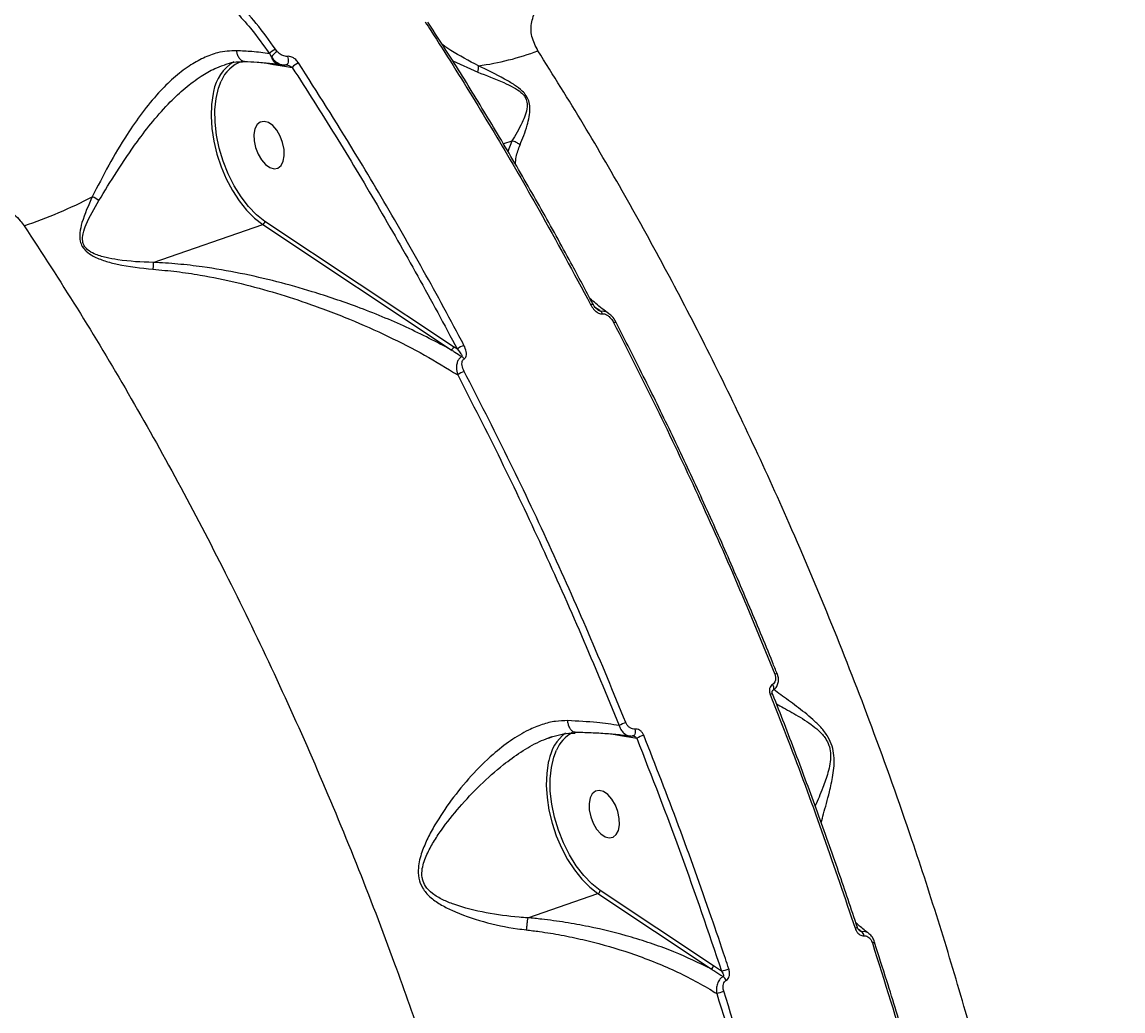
# Model space of a CAD drawing. Header units: millimetres. Extents: x -6328 to 5334, y -5037 to 4112.
# Drawn here: x -2201.2 to -2000.7, y 64.5 to 244.6 of the extents above; entities that cross this region are included whole.
import ezdxf

# ---------------------------------------------------------------- set-up
doc = ezdxf.new("R2010")
doc.units = ezdxf.units.MM
for name, color, linetype in [('DIKOM_ОБЪЕКТ', 7, 'Continuous'), ('DIKOM_РАЗМЕР_ЗОНА', 7, 'Continuous'), ('DIKOM_РАЗМЕР_ОБЪЕКТА', 7, 'Continuous')]:
    doc.layers.add(name, color=color, linetype=linetype)
doc.styles.add('style1', font='arial.ttf', dxfattribs={"width": 0.8})
doc.dimstyles.new('1-50', dxfattribs={"dimtxt": 300, "dimasz": 200, "dimexe": 100, "dimexo": 0, "dimgap": 100, "dimtad": 1, "dimtxsty": 'style1', "dimcen": 200, "dimclrd": 7, "dimclre": 7, "dimclrt": 7, "dimadec": 1, "dimazin": 2, "dimtfac": 1, "dimtmove": 0, "dimatfit": 2, "dimfxl": 0, "dimlwd": 25, "dimlwe": 18, "dimarcsym": 0})

# ---------------------------------------------------------------- blocks, each defined once
blk = doc.blocks.new('*D0')
at = {"layer": 'Defpoints', "color": 0, "transparency": 16777216}
for p in [(-3539.45, 760.32), (3333.52, 448.13), (3333.52, -4437.11)]:
    blk.add_point(p, dxfattribs=at)
at = {"layer": 'DIKOM_РАЗМЕР_ОБЪЕКТА', "color": 7, "lineweight": 18, "transparency": 16777216}
for p, q in [((-3539.45, 760.32), (-3539.45, -4537.11)), ((3333.52, 448.13), (3333.52, -4537.11))]:
    blk.add_line(p, q, dxfattribs=at)
at = {"layer": 'DIKOM_РАЗМЕР_ОБЪЕКТА', "color": 7, "lineweight": 25, "transparency": 16777216}
blk.add_line((-3339.45, -4437.11), (3133.52, -4437.11), dxfattribs=at)
at = {"layer": 'DIKOM_РАЗМЕР_ОБЪЕКТА', "color": 7, "transparency": 16777216}
for points in [[(-3339.45, -4403.77), (-3339.45, -4470.44), (-3539.45, -4437.11)], [(3133.52, -4403.77), (3133.52, -4470.44), (3333.52, -4437.11)]]:
    blk.add_solid(points, dxfattribs=at)
at = {"layer": 'DIKOM_РАЗМЕР_ОБЪЕКТА', "color": 7, "transparency": 16777216, "insert": (-102.96, -4183.94), "char_height": 300, "attachment_point": 5, "style": 'style1'}
blk.add_mtext('6900', dxfattribs=at)
blk = doc.blocks.new('*D1')
at = {"layer": 'Defpoints', "color": 0, "transparency": 16777216}
for p in [(-5040.91, 625.75), (5333.52, 448.13), (5333.52, -4936.78)]:
    blk.add_point(p, dxfattribs=at)
at = {"layer": 'DIKOM_РАЗМЕР_ЗОНА', "color": 7, "lineweight": 18, "transparency": 16777216}
for p, q in [((-5040.91, 625.75), (-5040.91, -5036.78)), ((5333.52, 448.13), (5333.52, -5036.78))]:
    blk.add_line(p, q, dxfattribs=at)
at = {"layer": 'DIKOM_РАЗМЕР_ЗОНА', "color": 7, "lineweight": 25, "transparency": 16777216}
blk.add_line((-4840.91, -4936.78), (5133.52, -4936.78), dxfattribs=at)
at = {"layer": 'DIKOM_РАЗМЕР_ЗОНА', "color": 7, "transparency": 16777216}
for points in [[(-4840.91, -4903.45), (-4840.91, -4970.11), (-5040.91, -4936.78)], [(5133.52, -4903.45), (5133.52, -4970.11), (5333.52, -4936.78)]]:
    blk.add_solid(points, dxfattribs=at)
at = {"layer": 'DIKOM_РАЗМЕР_ЗОНА', "color": 7, "transparency": 16777216, "insert": (-104.69, -4683.61), "char_height": 300, "attachment_point": 5, "style": 'style1'}
blk.add_mtext('10400', dxfattribs=at)
blk = doc.blocks.new('*D2')
at = {"layer": 'Defpoints', "color": 0, "transparency": 16777216}
for p in [(-5303.77, 2121.42), (-1621.11, 2121.42), (560.33, -2395.62)]:
    blk.add_point(p, dxfattribs=at)
at = {"layer": 'DIKOM_РАЗМЕР_ОБЪЕКТА', "color": 7, "lineweight": 18, "transparency": 16777216}
for p, q in [((-1621.11, 2121.42), (-5403.77, 2121.42)), ((560.33, -2395.62), (-5403.77, -2395.62))]:
    blk.add_line(p, q, dxfattribs=at)
at = {"layer": 'DIKOM_РАЗМЕР_ОБЪЕКТА', "color": 7, "lineweight": 25, "transparency": 16777216}
blk.add_line((-5303.77, -2195.62), (-5303.77, 1921.42), dxfattribs=at)
at = {"layer": 'DIKOM_РАЗМЕР_ОБЪЕКТА', "color": 7, "transparency": 16777216}
for points in [[(-5337.11, 1921.42), (-5270.44, 1921.42), (-5303.77, 2121.42)], [(-5337.11, -2195.62), (-5270.44, -2195.62), (-5303.77, -2395.62)]]:
    blk.add_solid(points, dxfattribs=at)
at = {"layer": 'DIKOM_РАЗМЕР_ОБЪЕКТА', "color": 7, "transparency": 16777216, "insert": (-5556.94, -137.1), "char_height": 300, "attachment_point": 5, "rotation": 90, "style": 'style1'}
blk.add_mtext('4500', dxfattribs=at)
blk = doc.blocks.new('*D3')
at = {"layer": 'Defpoints', "color": 0, "transparency": 16777216}
for p in [(-1814.92, 4111.71), (-5877.98, -3895.62), (33.33, -3895.62)]:
    blk.add_point(p, dxfattribs=at)
at = {"layer": 'DIKOM_РАЗМЕР_ЗОНА', "color": 7, "lineweight": 18, "transparency": 16777216}
for p, q in [((-1814.92, 4111.71), (-5977.98, 4111.71)), ((33.33, -3895.62), (-5977.98, -3895.62))]:
    blk.add_line(p, q, dxfattribs=at)
at = {"layer": 'DIKOM_РАЗМЕР_ЗОНА', "color": 7, "lineweight": 25, "transparency": 16777216}
blk.add_line((-5877.98, 3911.71), (-5877.98, -3695.62), dxfattribs=at)
at = {"layer": 'DIKOM_РАЗМЕР_ЗОНА', "color": 7, "transparency": 16777216}
for points in [[(-5911.31, 3911.71), (-5844.65, 3911.71), (-5877.98, 4111.71)], [(-5911.31, -3695.62), (-5844.65, -3695.62), (-5877.98, -3895.62)]]:
    blk.add_solid(points, dxfattribs=at)
at = {"layer": 'DIKOM_РАЗМЕР_ЗОНА', "color": 7, "transparency": 16777216, "insert": (-6131.15, 108.05), "char_height": 300, "attachment_point": 5, "rotation": 90, "style": 'style1'}
blk.add_mtext('8000', dxfattribs=at)

msp = doc.modelspace()

# ---------------------------------------------------------------- linework, layer by layer
at = {"layer": 'DIKOM_ОБЪЕКТ', "color": 7, "linetype": 'Continuous', "lineweight": 15}
for p, q in [((-2156.153, 238.841), (-2155.802, 238.216)), ((-2154.754, 239.235), (-2155.056, 239.624)), ((-2156.932, 237.159), (-2155.405, 236.888)), ((-2155.405, 236.888), (-2153.437, 236.557)), ((-2154.355, 236.884), (-2154.418, 236.893)), ((-2153.09, 236.799), (-2153.187, 236.802)), ((-2122.788, 237.526), (-2118.229, 235.466)), ((-2153.437, 236.557), (-2152.006, 236.318)), ((-2112.044, 222.922), (-2113.564, 222.397)), ((-2112.044, 222.922), (-2112.754, 221.041)), ((-2156.982, 208.282), (-2157.301, 208.504)), ((-2177.332, 200.82), (-2157.397, 207.711)), ((-2157.397, 207.711), (-2123.046, 184.887)), ((-2122.631, 185.459), (-2156.982, 208.282)), ((-2093.027, 189.882), (-2093.023, 189.871)), ((-2121.946, 185.002), (-2122.631, 185.459)), ((-2063.702, 125.926), (-2063.701, 125.92)), ((-2105.364, 114.208), (-2104.738, 114.465)), ((-2093.891, 114.938), (-2092.214, 114.641)), ((-2092.214, 114.641), (-2089.282, 114.153)), ((-2089.946, 114.566), (-2090.05, 114.569)), ((-2095.945, 86.417), (-2096.263, 86.639)), ((-2075.303, 72.702), (-2095.945, 86.417)), ((-2109.117, 81.436), (-2096.36, 85.846)), ((-2096.36, 85.846), (-2075.718, 72.13)), ((-2045.962, 77.024), (-2045.966, 77.026)), ((-2073.827, 71.711), (-2075.303, 72.702))]:
    msp.add_line(p, q, dxfattribs=at)
at = {"layer": 'DIKOM_ОБЪЕКТ', "color": 7, "linetype": 'Continuous', "lineweight": 15, "flags": 128}
for points in [[(-2152.893, 238.343), (-2152.802, 238.09), (-2152.747, 237.812), (-2152.731, 237.532), (-2152.757, 237.273), (-2152.822, 237.055), (-2152.921, 236.897), (-2153.046, 236.81), (-2153.09, 236.799)], [(-2157.301, 208.504), (-2158.499, 209.478), (-2159.96, 210.979), (-2161.332, 212.752), (-2162.58, 214.752), (-2163.675, 216.932), (-2164.589, 219.238), (-2165.302, 221.615), (-2165.796, 224.006), (-2166.059, 226.353), (-2166.084, 228.599), (-2165.871, 230.69), (-2165.426, 232.575), (-2164.951, 233.813)], [(-2166.338, 231.937), (-2166.424, 231.564), (-2166.723, 229.594), (-2166.803, 227.461), (-2166.661, 225.21), (-2166.303, 222.891), (-2165.734, 220.553), (-2164.967, 218.247), (-2164.02, 216.024), (-2162.912, 213.931), (-2161.668, 212.014), (-2160.314, 210.315), (-2158.88, 208.87), (-2157.397, 207.711)], [(-2154.621, 217.982), (-2154.048, 218.453), (-2153.652, 219.225), (-2153.465, 220.237), (-2153.502, 221.406), (-2153.76, 222.638), (-2154.218, 223.833), (-2154.839, 224.893), (-2155.572, 225.734), (-2156.359, 226.286), (-2157.135, 226.506), (-2157.838, 226.375), (-2158.411, 225.905), (-2158.806, 225.132), (-2158.993, 224.12), (-2158.957, 222.951), (-2158.699, 221.72), (-2158.241, 220.525), (-2157.62, 219.465), (-2156.887, 218.624), (-2156.1, 218.071), (-2155.324, 217.851), (-2154.621, 217.982)], [(-2097.69, 193.143), (-2097.544, 193.188), (-2097.419, 193.215), (-2097.321, 193.223), (-2097.253, 193.211), (-2097.218, 193.181), (-2097.216, 193.177)], [(-2093.496, 189.836), (-2093.357, 189.879), (-2093.237, 189.907), (-2093.141, 189.918), (-2093.071, 189.911), (-2093.031, 189.887), (-2093.027, 189.882)], [(-2064.568, 123.926), (-2064.465, 123.708), (-2064.398, 123.487), (-2064.369, 123.277), (-2064.382, 123.089), (-2064.434, 122.936), (-2064.523, 122.825), (-2064.571, 122.793)], [(-2089.605, 115.818), (-2089.56, 115.58), (-2089.547, 115.34), (-2089.566, 115.113), (-2089.617, 114.912), (-2089.696, 114.749), (-2089.798, 114.634), (-2089.919, 114.572), (-2089.946, 114.566)], [(-2096.263, 86.639), (-2097.461, 87.612), (-2098.923, 89.114), (-2100.294, 90.887), (-2101.542, 92.887), (-2102.637, 95.066), (-2103.552, 97.373), (-2104.265, 99.75), (-2104.759, 102.141), (-2105.022, 104.488), (-2105.047, 106.734), (-2104.834, 108.825), (-2104.388, 110.71), (-2103.913, 111.948)], [(-2105.301, 110.072), (-2105.387, 109.699), (-2105.685, 107.729), (-2105.765, 105.596), (-2105.624, 103.345), (-2105.265, 101.025), (-2104.696, 98.687), (-2103.93, 96.382), (-2102.983, 94.159), (-2101.875, 92.066), (-2100.63, 90.149), (-2099.277, 88.45), (-2097.843, 87.005), (-2096.36, 85.846)], [(-2093.583, 96.117), (-2093.011, 96.587), (-2092.615, 97.36), (-2092.428, 98.372), (-2092.465, 99.541), (-2092.723, 100.773), (-2093.181, 101.967), (-2093.801, 103.028), (-2094.535, 103.868), (-2095.322, 104.421), (-2096.098, 104.641), (-2096.801, 104.51), (-2097.373, 104.039), (-2097.769, 103.267), (-2097.956, 102.255), (-2097.919, 101.086), (-2097.661, 99.854), (-2097.204, 98.66), (-2096.583, 97.599), (-2095.849, 96.759), (-2095.063, 96.206), (-2094.286, 95.986), (-2093.583, 96.117)], [(-2049.525, 79.538), (-2049.382, 79.588), (-2049.264, 79.63), (-2049.178, 79.662), (-2049.125, 79.684), (-2049.108, 79.694), (-2049.108, 79.694)]]:
    msp.add_lwpolyline(points, dxfattribs=at)
at = {"layer": 'DIKOM_ОБЪЕКТ', "color": 7, "linetype": 'Continuous', "lineweight": 15}
for centre, radius, start, end in [((-2154.218, 237.29), 2.48, 109.77091, 141.29412), ((-2152.957, 236.339), 3.408, 121.80715, 146.58837), ((-2124.492, 284.636), 48.434, 277.59056, 290.82029), ((-2158.501, 230.584), 7.952, 121.52861, 170.20432), ((-2159.256, 231.581), 6.116, 108.25572, 158.59393), ((-2154.011, 238.704), 1.856, 195.25091, 257.35423), ((-2153.91, 236.487), 0.478, 8.41861, 42.48004), ((-2150.08, 234.858), 2.417, 109.0352, 142.83414), ((-2121.312, 236.414), 3.225, 342.91111, 3.77993), ((-2228.062, 288.501), 85.476, 288.57664, 297.63002), ((-2190.757, 207.451), 5.811, 52.64839, 66.30139), ((-2157.653, 208.333), 0.672, 292.30987, 355.71165), ((-2096.573, 191.065), 1.127, 18.6992, 47.31299), ((-2123.301, 185.509), 0.672, 292.3099, 355.71091), ((-2119.589, 182.335), 3.56, 108.85876, 131.47142), ((-2121.81, 182.532), 1.301, 32.98995, 60.03964), ((-2119.435, 177.316), 3.859, 109.16859, 129.23969), ((-2063.674, 124.893), 1.034, 91.50338, 116.60378), ((-2064.526, 121.19), 1.014, 91.58692, 117.15446), ((-2087.757, 106.851), 10.725, 109.08515, 116.26984), ((-2096.943, 108.472), 8.51, 128.8694, 169.1666), ((-2097.799, 109.386), 6.63, 118.78575, 157.26637), ((-2084.36, 104.091), 11.201, 108.96582, 116.06704), ((-2096.615, 86.467), 0.672, 292.30987, 355.71165), ((-2049.165, 77.974), 1.27, 8.88885, 47.47313), ((-2047.101, 79.379), 2.616, 286.06638, 295.8194), ((-2075.973, 72.752), 0.672, 292.3099, 355.71091), ((-2085.031, 108.301), 38.267, 287.02584, 289.10013), ((-2074.387, 69.448), 1.523, 23.25977, 57.13088), ((-2083.013, 95.686), 29.239, 286.45852, 289.09401)]:
    msp.add_arc(centre, radius, start, end, dxfattribs=at)
for points, knots in [([(-2202.857, 265.203), (-2200.244, 264.906), (-2196.289, 264.456), (-2190.934, 263.142), (-2185.623, 261.505), (-2180.414, 259.338), (-2175.446, 256.687), (-2170.687, 253.725), (-2166.268, 250.316), (-2162.316, 246.532), (-2159.145, 243.055), (-2157.258, 240.398), (-2156.153, 238.841)], [0, 0, 0, 0, 0.1468748, 0.2222339, 0.2981482, 0.444988, 0.5203448, 0.5962631, 0.7424206, 0.8174389, 0.8930195, 1, 1, 1, 1]), ([(-2155.056, 239.624), (-2156.187, 241.215), (-2158.362, 244.277), (-2162.266, 248.447), (-2166.455, 252.199), (-2171.034, 255.59), (-2175.939, 258.571), (-2181.096, 261.126), (-2186.429, 263.233), (-2191.865, 264.848), (-2197.336, 266.024), (-2200.935, 266.4), (-2202.732, 266.588)], [0, 0, 0, 0, 0.1070822, 0.2059729, 0.3051836, 0.4040767, 0.5033365, 0.6029167, 0.7021785, 0.8013468, 0.9008323, 1, 1, 1, 1]), ([(-2107.277, 239.365), (-2107.712, 240.23), (-2108.598, 241.991), (-2108.549, 244.721), (-2107.495, 247.129), (-2105.953, 248.611), (-2104.838, 249.214), (-2104.557, 249.366)], [0, 0, 0, 0, 0.2187085, 0.4447818, 0.6794098, 0.9191985, 1, 1, 1, 1]), ([(-2127.795, 244.617), (-2127.454, 244.09), (-2125.751, 241.455), (-2121.36, 234.536), (-2114.742, 223.686), (-2106.341, 209.23), (-2100.786, 198.9), (-2097.69, 193.143)], [0, 0, 0, 0, 0.0321573, 0.1607921, 0.4182836, 0.6757752, 1, 1, 1, 1]), ([(-2097.234, 193.168), (-2098.568, 195.691), (-2101.656, 201.53), (-2106.645, 210.511), (-2112.164, 220.118), (-2117.8, 229.536), (-2122.843, 237.7), (-2126.054, 242.654), (-2127.309, 244.59)], [0, 0, 0, 0, 0.1413819, 0.3272009, 0.5124681, 0.6970181, 0.8816124, 1, 1, 1, 1]), ([(-2162.137, 239.376), (-2163.293, 239.318), (-2165.31, 239.217), (-2168.224, 238.101), (-2170.923, 236.573), (-2173.676, 234.427), (-2176.556, 231.566), (-2179.403, 228.091), (-2182.468, 223.638), (-2185.549, 218.399), (-2187.453, 214.669), (-2188.421, 212.772)], [0, 0, 0, 0, 0.1045096, 0.1823156, 0.2623965, 0.3546203, 0.4495241, 0.5618071, 0.6772358, 0.8359151, 1, 1, 1, 1]), ([(-2156.153, 238.841), (-2157.203, 238.971), (-2159.071, 239.204), (-2161.204, 239.324), (-2162.137, 239.376)], [0, 0, 0, 0, 0.5623929, 1, 1, 1, 1]), ([(-2160.695, 237.42), (-2160.705, 237.418), (-2160.889, 237.379), (-2161.245, 237.567), (-2161.691, 237.989), (-2161.983, 238.599), (-2162.101, 239.091), (-2162.131, 239.333), (-2162.137, 239.376)], [0, 0, 0, 0, 0.013973, 0.2675527, 0.5211329, 0.774714, 0.9597853, 1, 1, 1, 1]), ([(-2152.893, 238.343), (-2153.032, 238.338), (-2153.309, 238.328), (-2153.815, 238.501), (-2154.32, 238.802), (-2154.616, 239.098), (-2154.754, 239.235)], [0, 0, 0, 0, 0.2096764, 0.4181568, 0.729856, 1, 1, 1, 1]), ([(-2118.094, 236.626), (-2119.847, 237.534), (-2122.181, 238.744), (-2124.13, 240.077), (-2124.616, 240.41)], [0, 0, 0, 0, 0.7508396, 1, 1, 1, 1]), ([(-2018.121, -212.798), (-2017.272, -209.701), (-2015.507, -203.266), (-2013.176, -193.128), (-2010.594, -180.204), (-2008.106, -164.463), (-2006.05, -145.863), (-2004.823, -127.371), (-2004.33, -109.125), (-2004.485, -91.888), (-2005.172, -75.203), (-2006.277, -59.435), (-2007.807, -43.756), (-2009.948, -26.484), (-2012.81, -7.918), (-2016.514, 11.915), (-2020.518, 30.308), (-2024.832, 47.813), (-2029.278, 64.101), (-2034.051, 80.058), (-2039.681, 97.389), (-2046.189, 115.712), (-2053.67, 134.93), (-2061.07, 152.435), (-2068.521, 168.816), (-2075.805, 183.815), (-2083.279, 198.279), (-2090.951, 212.255), (-2098.928, 226.009), (-2104.492, 234.91), (-2107.277, 239.365)], [0, 0, 0, 0, 0.0249482, 0.0518417, 0.0787352, 0.1229433, 0.1673034, 0.2104421, 0.2499153, 0.2894963, 0.3235057, 0.357584, 0.3899266, 0.4223284, 0.4655381, 0.5050759, 0.5447215, 0.5787857, 0.6129187, 0.6453128, 0.6777659, 0.7210836, 0.7607196, 0.8004636, 0.8346114, 0.8688281, 0.9013008, 0.9338326, 0.9668853, 1, 1, 1, 1]), ([(-2187.231, 212.071), (-2186.167, 213.809), (-2184.011, 217.329), (-2180.692, 222.27), (-2177.408, 226.566), (-2174.492, 229.853), (-2171.537, 232.631), (-2168.811, 234.66), (-2166.426, 236.061), (-2165.026, 236.539), (-2164.471, 236.728)], [0, 0, 0, 0, 0.1870803, 0.3789802, 0.5094772, 0.6429145, 0.7481609, 0.8560155, 0.9429769, 1, 1, 1, 1]), ([(-2164.431, 236.77), (-2164.25, 236.84), (-2163.504, 237.128), (-2162.241, 237.359), (-2161.199, 237.372), (-2160.691, 237.378)], [0, 0, 0, 0, 0.1413935, 0.5810112, 1, 1, 1, 1]), ([(-2160.71, 237.405), (-2159.941, 237.371), (-2158.226, 237.293), (-2156.124, 237.113), (-2154.884, 236.942), (-2154.418, 236.878)], [0, 0, 0, 0, 0.3366825, 0.7507046, 1, 1, 1, 1]), ([(-2155.802, 238.216), (-2155.629, 237.993), (-2155.248, 237.503), (-2154.548, 237.045), (-2154.016, 236.813), (-2153.79, 236.812), (-2153.768, 236.812)], [0, 0, 0, 0, 0.319395, 0.7015949, 0.9712905, 1, 1, 1, 1]), ([(-2154.353, 236.901), (-2154.27, 236.891), (-2154.113, 236.872), (-2153.97, 236.848), (-2153.903, 236.837)], [0, 0, 0, 0, 0.5289595, 1, 1, 1, 1]), ([(-2153.77, 236.807), (-2153.761, 236.804), (-2153.54, 236.737), (-2153.312, 236.775), (-2153.095, 236.81)], [0, 0, 0, 0, 0.0437771, 1, 1, 1, 1]), ([(-2153.091, 236.798), (-2153.091, 236.798), (-2153.091, 236.798), (-2153.06, 236.799), (-2153.03, 236.794), (-2153.019, 236.792)], [0, 0, 0, 0, 0.3536918, 0.7507568, 1, 1, 1, 1]), ([(-2153.019, 236.793), (-2153.017, 236.792), (-2152.941, 236.782), (-2152.752, 236.723), (-2152.437, 236.59), (-2152.183, 236.441), (-2152.037, 236.34), (-2152.006, 236.318)], [0, 0, 0, 0, 0.0042184, 0.1746277, 0.4687443, 0.8866447, 1, 1, 1, 1]), ([(-2150.868, 237.143), (-2150.906, 237.199), (-2151.087, 237.465), (-2151.473, 237.861), (-2152.012, 238.195), (-2152.492, 238.359), (-2152.759, 238.349), (-2152.893, 238.343)], [0, 0, 0, 0, 0.0843516, 0.4026499, 0.6518232, 0.8254915, 1, 1, 1, 1]), ([(-2120.74, 185.704), (-2121.044, 186.278), (-2122.563, 189.148), (-2126.564, 196.567), (-2132.875, 207.81), (-2141.344, 222.177), (-2147.46, 231.787), (-2150.868, 237.143)], [0, 0, 0, 0, 0.0321573, 0.1607921, 0.4182836, 0.6757752, 1, 1, 1, 1]), ([(-2110.535, 222.202), (-2110.069, 223.346), (-2109.44, 224.892), (-2108.835, 227.31), (-2108.661, 228.785), (-2108.855, 230.132), (-2109.37, 231.191), (-2110.247, 232.203), (-2111.622, 233.224), (-2114.355, 234.783), (-2116.525, 235.853), (-2118.094, 236.626)], [0, 0, 0, 0, 0.2657862, 0.3593773, 0.4543063, 0.5177528, 0.5632827, 0.6085748, 0.6803153, 0.7688732, 1, 1, 1, 1]), ([(-2152.006, 236.318), (-2149.387, 232.221), (-2144.147, 224.022), (-2136.538, 211.316), (-2129.1, 198.34), (-2124.332, 189.45), (-2121.946, 185.002)], [0, 0, 0, 0, 0.2491447, 0.4986289, 0.7491418, 1, 1, 1, 1]), ([(-2118.229, 235.466), (-2116.669, 234.867), (-2114.528, 234.044), (-2111.835, 232.798), (-2110.505, 231.966), (-2109.679, 231.087), (-2109.255, 230.138), (-2109.224, 228.929), (-2109.559, 227.595), (-2110.524, 225.413), (-2111.396, 223.917), (-2112.03, 222.925), (-2112.031, 222.924)], [0, 0, 0, 0, 0.2369823, 0.3252742, 0.3938178, 0.4351344, 0.4764545, 0.5364569, 0.6308586, 0.7257813, 0.9996838, 1, 1, 1, 1]), ([(-2112.031, 222.924), (-2112.032, 222.924), (-2112.035, 222.924), (-2112.039, 222.924), (-2112.042, 222.923), (-2112.044, 222.922)], [0, 0, 0, 0, 0.241083, 0.5651089, 1, 1, 1, 1]), ([(-2110.535, 222.202), (-2110.568, 222.231), (-2110.774, 222.414), (-2111.254, 222.731), (-2111.756, 222.856), (-2112.031, 222.924)], [0, 0, 0, 0, 0.0794445, 0.4971824, 1, 1, 1, 1]), ([(-2111.378, 218.686), (-2111.341, 219.137), (-2111.245, 220.33), (-2110.807, 221.484), (-2110.535, 222.202)], [0, 0, 0, 0, 0.3787545, 1, 1, 1, 1]), ([(-2212.892, 212.366), (-2211.907, 212.484), (-2209.961, 212.718), (-2206.774, 212.025), (-2203.829, 210.598), (-2201.863, 208.912), (-2201.055, 207.789), (-2200.831, 207.478)], [0, 0, 0, 0, 0.2385226, 0.4713368, 0.696805, 0.9159909, 1, 1, 1, 1]), ([(-2188.421, 212.772), (-2189.129, 211.212), (-2190.107, 209.053), (-2190.731, 206.335), (-2190.729, 204.84), (-2190.295, 203.676), (-2189.494, 202.716), (-2188.076, 201.801), (-2186.135, 201.042), (-2182.513, 200.11), (-2179.558, 199.795), (-2177.379, 199.562)], [0, 0, 0, 0, 0.2311133, 0.319666, 0.3914023, 0.4366917, 0.482219, 0.5456618, 0.6397129, 0.7342294, 1, 1, 1, 1]), ([(-2177.339, 200.814), (-2177.342, 200.814), (-2179.491, 200.843), (-2182.376, 201.02), (-2185.936, 201.667), (-2187.819, 202.213), (-2189.202, 202.962), (-2189.946, 203.799), (-2190.277, 204.849), (-2190.122, 206.194), (-2189.232, 208.678), (-2188.075, 210.641), (-2187.231, 212.071)], [0, 0, 0, 0, 0.0003162, 0.2742391, 0.3682386, 0.4635033, 0.5235102, 0.5648333, 0.606153, 0.6747017, 0.7630002, 1, 1, 1, 1]), ([(-2200.831, 207.478), (-2197.594, 202.504), (-2191.119, 192.554), (-2181.796, 176.954), (-2172.783, 160.878), (-2164.085, 144.221), (-2155.764, 127.095), (-2147.816, 109.456), (-2140.314, 91.441), (-2133.724, 74.237), (-2127.989, 58.014), (-2123.003, 42.789), (-2118.37, 27.432), (-2114.084, 11.907), (-2110.174, -3.712), (-2106.64, -19.447), (-2103.509, -35.206), (-2100.874, -50.478), (-2098.707, -65.192), (-2096.842, -80.338), (-2095.308, -96.348), (-2094.211, -113.145), (-2093.601, -131.015), (-2093.643, -149.833), (-2094.411, -167.248), (-2095.61, -182.098), (-2097.094, -195.419), (-2099.128, -209.258), (-2101.807, -223.497), (-2105.253, -238.339), (-2109.612, -253.592), (-2114.587, -267.775), (-2119.671, -280.041), (-2124.681, -290.581), (-2130.109, -300.579), (-2135.936, -309.987), (-2142.153, -318.802), (-2148.75, -326.978), (-2155.7, -334.579), (-2160.628, -339.088), (-2163.097, -341.346)], [0, 0, 0, 0, 0.0277428, 0.0554856, 0.0835918, 0.1116979, 0.1402848, 0.1688716, 0.1978427, 0.2268138, 0.2503664, 0.2739191, 0.2976931, 0.3214671, 0.3455316, 0.3695961, 0.393891, 0.4181859, 0.4402547, 0.4623235, 0.4890861, 0.5158638, 0.5426264, 0.5757713, 0.6089163, 0.6309326, 0.652949, 0.6796477, 0.7063614, 0.7330602, 0.7661254, 0.7991906, 0.8241634, 0.8492229, 0.8742824, 0.8994293, 0.9244842, 0.9496267, 0.9747692, 1, 1, 1, 1]), ([(-2177.339, 200.814), (-2177.343, 200.651), (-2177.351, 200.351), (-2177.368, 199.862), (-2177.378, 199.603), (-2177.379, 199.562)], [0, 0, 0, 0, 0.4994815, 0.9205566, 1, 1, 1, 1]), ([(-2177.332, 200.82), (-2177.333, 200.819), (-2177.336, 200.818), (-2177.339, 200.816), (-2177.339, 200.815), (-2177.339, 200.814)], [0, 0, 0, 0, 0.3909841, 0.7860417, 1, 1, 1, 1]), ([(-2123.046, 184.887), (-2125.724, 186.287), (-2131.078, 189.087), (-2139.655, 192.595), (-2147.618, 195.312), (-2154.769, 197.331), (-2161.447, 198.872), (-2167.515, 199.911), (-2172.833, 200.559), (-2175.832, 200.733), (-2177.332, 200.82)], [0, 0, 0, 0, 0.1801421, 0.3602677, 0.5134826, 0.627815, 0.7423229, 0.8564285, 0.9282344, 1, 1, 1, 1]), ([(-2177.379, 199.562), (-2175.935, 199.436), (-2173.046, 199.185), (-2167.924, 198.396), (-2162.075, 197.196), (-2155.638, 195.476), (-2148.742, 193.266), (-2141.641, 190.575), (-2134.467, 187.37), (-2127.848, 183.983), (-2123.866, 181.53), (-2121.877, 180.305)], [0, 0, 0, 0, 0.0661314, 0.1323031, 0.238336, 0.3447311, 0.4509767, 0.593956, 0.7292239, 0.864722, 1, 1, 1, 1]), ([(-2094.363, 191.452), (-2094.781, 191.761), (-2096.014, 192.674), (-2097.096, 193.624), (-2097.811, 194.252)], [0, 0, 0, 0, 0.3387685, 1, 1, 1, 1]), ([(-2097.69, 193.143), (-2097.612, 193.006), (-2097.367, 192.574), (-2096.886, 192.005), (-2096.313, 191.592), (-2095.864, 191.412), (-2095.625, 191.421), (-2095.506, 191.426)], [0, 0, 0, 0, 0.1605573, 0.5081498, 0.7318587, 0.8653695, 1, 1, 1, 1]), ([(-2096.322, 192.122), (-2096.364, 192.15), (-2096.517, 192.254), (-2096.814, 192.561), (-2097.086, 192.896), (-2097.186, 193.141), (-2097.203, 193.185)], [0, 0, 0, 0, 0.1103732, 0.3993534, 0.8932258, 1, 1, 1, 1]), ([(-2095.809, 191.893), (-2095.94, 191.983), (-2096.272, 192.212), (-2096.603, 192.44), (-2096.804, 192.579)], [0, 0, 0, 0, 0.3932145, 1, 1, 1, 1]), ([(-2095.809, 191.893), (-2095.835, 191.895), (-2095.89, 191.897), (-2096.018, 191.941), (-2096.168, 192.015), (-2096.272, 192.09), (-2096.32, 192.125)], [0, 0, 0, 0, 0.1346909, 0.2886892, 0.6772609, 1, 1, 1, 1]), ([(-2094.359, 191.458), (-2094.488, 191.559), (-2094.766, 191.776), (-2095.277, 191.932), (-2095.628, 191.907), (-2095.809, 191.893)], [0, 0, 0, 0, 0.2954795, 0.6369424, 1, 1, 1, 1]), ([(-2095.506, 191.426), (-2095.392, 191.432), (-2095.164, 191.442), (-2094.745, 191.272), (-2094.219, 190.886), (-2093.787, 190.359), (-2093.565, 189.961), (-2093.496, 189.836)], [0, 0, 0, 0, 0.1388676, 0.2767759, 0.4965982, 0.8418705, 1, 1, 1, 1]), ([(-2093.044, 189.873), (-2093.074, 189.943), (-2093.24, 190.336), (-2093.658, 190.894), (-2094.118, 191.278), (-2094.302, 191.432)], [0, 0, 0, 0, 0.1140618, 0.6447516, 1, 1, 1, 1]), ([(-2093.496, 189.836), (-2090.867, 184.679), (-2085.604, 174.356), (-2078.115, 158.467), (-2070.901, 142.307), (-2066.393, 131.317), (-2064.137, 125.817)], [0, 0, 0, 0, 0.2488775, 0.4981997, 0.7488727, 1, 1, 1, 1]), ([(-2063.738, 125.906), (-2064.012, 126.597), (-2065.699, 130.859), (-2068.951, 138.611), (-2073.501, 149.15), (-2078.214, 159.587), (-2083.073, 169.917), (-2088.005, 180.024), (-2091.388, 186.618), (-2093.05, 189.857)], [0, 0, 0, 0, 0.0314221, 0.1935955, 0.355893, 0.5182798, 0.6807202, 0.8431718, 1, 1, 1, 1]), ([(-2123.046, 184.887), (-2122.837, 184.752), (-2122.206, 184.345), (-2121.579, 183.934), (-2121.16, 183.659)], [0, 0, 0, 0, 0.3320291, 1, 1, 1, 1]), ([(-2121.946, 185.002), (-2121.756, 184.788), (-2121.475, 184.47), (-2121.219, 184.062), (-2121.129, 183.842), (-2121.116, 183.711), (-2121.151, 183.67), (-2121.16, 183.659)], [0, 0, 0, 0, 0.4939038, 0.7308129, 0.8854639, 0.9700829, 1, 1, 1, 1]), ([(-2120.718, 183.24), (-2120.681, 183.264), (-2120.559, 183.341), (-2120.391, 183.575), (-2120.284, 184.001), (-2120.32, 184.744), (-2120.573, 185.323), (-2120.74, 185.704)], [0, 0, 0, 0, 0.0555185, 0.1783962, 0.3495223, 0.5728916, 1, 1, 1, 1]), ([(-2121.16, 183.659), (-2121.22, 183.624), (-2121.413, 183.511), (-2121.716, 183.194), (-2121.997, 182.626), (-2122.147, 181.764), (-2122.07, 180.949), (-2121.916, 180.434), (-2121.877, 180.305)], [0, 0, 0, 0, 0.0635458, 0.2059318, 0.3867575, 0.5938455, 0.8977465, 1, 1, 1, 1]), ([(-2120.703, 180.961), (-2120.86, 181.324), (-2121.094, 181.861), (-2121.125, 182.547), (-2121.027, 182.933), (-2120.868, 183.147), (-2120.753, 183.219), (-2120.718, 183.24)], [0, 0, 0, 0, 0.4385519, 0.6486814, 0.8192315, 0.9451773, 1, 1, 1, 1]), ([(-2091.264, 116.986), (-2093.506, 122.434), (-2097.994, 133.34), (-2105.201, 149.443), (-2112.729, 165.373), (-2118.043, 175.762), (-2120.703, 180.961)], [0, 0, 0, 0, 0.2488775, 0.4981996, 0.7488726, 1, 1, 1, 1]), ([(-2121.877, 180.305), (-2119.247, 175.164), (-2113.982, 164.872), (-2106.49, 149.028), (-2099.272, 132.913), (-2094.761, 121.953), (-2092.504, 116.468)], [0, 0, 0, 0, 0.2488778, 0.4982002, 0.748873, 1, 1, 1, 1]), ([(-2064.584, 122.822), (-2064.428, 122.912), (-2064.053, 123.131), (-2063.67, 123.735), (-2063.461, 124.5), (-2063.469, 125.267), (-2063.652, 125.725), (-2063.728, 125.916)], [0, 0, 0, 0, 0.1552341, 0.373403, 0.5953847, 0.8313792, 1, 1, 1, 1]), ([(-2064.137, 125.817), (-2064.079, 125.628), (-2063.961, 125.25), (-2064.005, 124.686), (-2064.201, 124.205), (-2064.449, 124.016), (-2064.568, 123.926)], [0, 0, 0, 0, 0.2583542, 0.5167488, 0.7678077, 1, 1, 1, 1]), ([(-2064.568, 123.926), (-2064.684, 123.837), (-2064.925, 123.655), (-2065.116, 123.19), (-2065.159, 122.644), (-2065.046, 122.276), (-2064.989, 122.092)], [0, 0, 0, 0, 0.2338668, 0.4824937, 0.7413363, 1, 1, 1, 1]), ([(-2064.551, 122.206), (-2064.559, 122.222), (-2064.601, 122.314), (-2064.629, 122.483), (-2064.622, 122.671), (-2064.582, 122.78), (-2064.561, 122.798), (-2064.565, 122.796), (-2064.566, 122.795)], [0, 0, 0, 0, 0.0523069, 0.2860055, 0.5051824, 0.714492, 0.9330666, 1, 1, 1, 1]), ([(-2055.699, 98.775), (-2055.557, 99.301), (-2055.124, 100.907), (-2054.296, 103.844), (-2053.613, 106.856), (-2053.328, 109.108), (-2053.309, 110.889), (-2053.643, 112.73), (-2054.477, 114.566), (-2055.74, 116.172), (-2057.715, 118.066), (-2060.239, 120.009), (-2062.68, 121.763), (-2063.918, 122.685), (-2064.33, 122.993)], [0, 0, 0, 0, 0.0786165, 0.2401065, 0.347871, 0.4025296, 0.4584862, 0.5080109, 0.5580313, 0.6203876, 0.6802846, 0.8064458, 0.9355006, 1, 1, 1, 1]), ([(-2064.989, 122.092), (-2064.744, 121.474), (-2063.517, 118.382), (-2060.19, 109.806), (-2055.17, 96.272), (-2051.408, 85.119), (-2049.525, 79.538)], [0, 0, 0, 0, 0.0441412, 0.2207137, 0.6100127, 1, 1, 1, 1]), ([(-2049.115, 79.692), (-2050.238, 83.059), (-2052.578, 90.071), (-2056.331, 100.649), (-2060.343, 111.415), (-2063.091, 118.597), (-2064.542, 122.166), (-2064.557, 122.203)], [0, 0, 0, 0, 0.235286, 0.4899762, 0.743823, 0.9973406, 1, 1, 1, 1]), ([(-2063.861, 120.418), (-2063.761, 120.363), (-2062.811, 119.837), (-2060.676, 118.664), (-2058.133, 117.14), (-2056.134, 115.573), (-2054.955, 114.295), (-2054.397, 113.19), (-2054.076, 112.188), (-2053.919, 110.991), (-2054.082, 109.416), (-2054.565, 107.393), (-2055.526, 104.732), (-2056.326, 102.885), (-2056.793, 101.807)], [0, 0, 0, 0, 0.0177797, 0.1691148, 0.3227244, 0.3916082, 0.4604698, 0.5055634, 0.5138567, 0.5672373, 0.6290805, 0.6933698, 0.8211804, 1, 1, 1, 1]), ([(-2101.846, 117.348), (-2102.587, 117.331), (-2104.131, 117.295), (-2106.538, 116.687), (-2109.296, 115.554), (-2112.319, 113.743), (-2115.85, 110.963), (-2119.518, 107.318), (-2123.071, 102.972), (-2125.649, 99.123), (-2127.373, 95.95), (-2128.483, 93.378), (-2129.125, 90.925), (-2129.071, 88.641), (-2128.343, 86.762), (-2126.924, 85.158), (-2125.079, 83.856), (-2121.881, 82.207), (-2117.182, 80.625), (-2112.559, 79.638), (-2109.932, 79.305), (-2109.4, 79.238)], [0, 0, 0, 0, 0.0399715, 0.083299, 0.1277351, 0.1880435, 0.2502378, 0.3338835, 0.4199859, 0.5013491, 0.5428288, 0.5846608, 0.6297904, 0.6581297, 0.6869604, 0.7180466, 0.7529296, 0.7887563, 0.8810067, 0.9758693, 1, 1, 1, 1]), ([(-2092.504, 116.468), (-2093.809, 116.66), (-2096.642, 117.076), (-2100.022, 117.253), (-2101.846, 117.348)], [0, 0, 0, 0, 0.4604881, 1, 1, 1, 1]), ([(-2100.513, 115.244), (-2100.514, 115.244), (-2100.674, 115.208), (-2100.994, 115.397), (-2101.405, 115.816), (-2101.697, 116.464), (-2101.814, 117.011), (-2101.841, 117.303), (-2101.846, 117.348)], [0, 0, 0, 0, 0.0025849, 0.2481731, 0.4937615, 0.7393508, 0.9603574, 1, 1, 1, 1]), ([(-2092.504, 116.468), (-2092.469, 116.363), (-2092.34, 115.976), (-2091.985, 115.381), (-2091.397, 114.861), (-2090.905, 114.594), (-2090.634, 114.591), (-2090.586, 114.59)], [0, 0, 0, 0, 0.1095101, 0.4028939, 0.6780047, 0.943012, 1, 1, 1, 1]), ([(-2089.605, 115.818), (-2089.749, 115.813), (-2090.035, 115.804), (-2090.475, 115.997), (-2090.875, 116.326), (-2091.132, 116.686), (-2091.236, 116.922), (-2091.264, 116.986)], [0, 0, 0, 0, 0.216891, 0.4334722, 0.6619726, 0.9080849, 1, 1, 1, 1]), ([(-2105.344, 114.16), (-2105.241, 114.203), (-2104.483, 114.517), (-2103.08, 114.841), (-2101.564, 115.111), (-2100.729, 115.079), (-2100.514, 115.071)], [0, 0, 0, 0, 0.0625698, 0.4613431, 0.8608145, 1, 1, 1, 1]), ([(-2100.474, 115.237), (-2100.275, 115.237), (-2099.012, 115.236), (-2096.849, 115.15), (-2094.04, 114.969), (-2091.95, 114.767), (-2090.883, 114.603), (-2090.588, 114.558)], [0, 0, 0, 0, 0.0522195, 0.3325544, 0.612949, 0.8930808, 1, 1, 1, 1]), ([(-2090.553, 114.596), (-2090.456, 114.569), (-2090.255, 114.515), (-2090.058, 114.573), (-2089.955, 114.604)], [0, 0, 0, 0, 0.4808271, 1, 1, 1, 1]), ([(-2089.947, 114.566), (-2089.947, 114.566), (-2089.949, 114.566), (-2089.93, 114.564), (-2089.913, 114.563)], [0, 0, 0, 0, 0.0944311, 1, 1, 1, 1]), ([(-2089.912, 114.564), (-2089.904, 114.562), (-2089.833, 114.549), (-2089.693, 114.495), (-2089.505, 114.378), (-2089.369, 114.257), (-2089.301, 114.176), (-2089.282, 114.153)], [0, 0, 0, 0, 0.0333379, 0.2750423, 0.5553411, 0.8766132, 1, 1, 1, 1]), ([(-2088, 114.685), (-2088.027, 114.747), (-2088.126, 114.976), (-2088.372, 115.324), (-2088.757, 115.643), (-2089.185, 115.832), (-2089.465, 115.822), (-2089.605, 115.818)], [0, 0, 0, 0, 0.0918816, 0.335558, 0.5630753, 0.7814373, 1, 1, 1, 1]), ([(-2072.51, 72.141), (-2072.72, 72.774), (-2073.768, 75.937), (-2076.734, 84.66), (-2081.585, 98.262), (-2085.861, 109.207), (-2088, 114.685)], [0, 0, 0, 0, 0.0441412, 0.2207137, 0.6100127, 1, 1, 1, 1]), ([(-2109.124, 81.431), (-2109.125, 81.431), (-2109.653, 81.461), (-2112.195, 81.638), (-2116.761, 82.257), (-2121.397, 83.382), (-2124.625, 84.688), (-2126.424, 85.715), (-2127.742, 87.003), (-2128.226, 88.104), (-2128.443, 89.192), (-2128.372, 90.792), (-2127.566, 92.961), (-2126.316, 95.252), (-2124.391, 98.151), (-2121.605, 101.656), (-2117.817, 105.684), (-2114.037, 109.058), (-2110.396, 111.689), (-2107.628, 113.328), (-2105.916, 113.993), (-2105.364, 114.208)], [0, 0, 0, 0, 0.0000988, 0.0273065, 0.131618, 0.2382084, 0.2761347, 0.3147616, 0.346543, 0.3699429, 0.3752968, 0.4041741, 0.452391, 0.4977081, 0.5434688, 0.6368029, 0.7320234, 0.8293152, 0.8972929, 0.9668872, 1, 1, 1, 1]), ([(-2089.282, 114.153), (-2086.554, 107.154), (-2081.089, 93.134), (-2076.25, 78.859), (-2073.827, 71.711)], [0, 0, 0, 0, 0.4992727, 1, 1, 1, 1]), ([(-2109.124, 81.431), (-2109.153, 81.27), (-2109.211, 80.948), (-2109.305, 80.212), (-2109.366, 79.613), (-2109.395, 79.287), (-2109.4, 79.238)], [0, 0, 0, 0, 0.3157288, 0.6314576, 0.943771, 1, 1, 1, 1]), ([(-2109.117, 81.436), (-2109.118, 81.435), (-2109.121, 81.434), (-2109.123, 81.432), (-2109.123, 81.431), (-2109.124, 81.431)], [0, 0, 0, 0, 0.4269521, 0.7842824, 1, 1, 1, 1]), ([(-2075.718, 72.13), (-2077.92, 73.199), (-2081.248, 74.814), (-2086.256, 76.652), (-2091.365, 78.283), (-2096.744, 79.622), (-2102.282, 80.626), (-2105.981, 81.139), (-2108.275, 81.356), (-2109.117, 81.436)], [0, 0, 0, 0, 0.2355394, 0.3560364, 0.4765274, 0.7016571, 0.8172953, 0.9329171, 1, 1, 1, 1]), ([(-2047.002, 78.567), (-2047.601, 79.021), (-2048.471, 79.679), (-2049.19, 80.364), (-2049.413, 80.577)], [0, 0, 0, 0, 0.6893115, 1, 1, 1, 1]), ([(-2109.4, 79.238), (-2108.596, 79.141), (-2106.449, 78.882), (-2102.994, 78.309), (-2097.717, 77.206), (-2092.422, 75.724), (-2087.24, 73.885), (-2083.259, 72.236), (-2079.482, 70.417), (-2076.67, 68.857), (-2075.147, 67.906), (-2074.729, 67.645)], [0, 0, 0, 0, 0.0601169, 0.1606253, 0.2618619, 0.4689752, 0.5879989, 0.7078536, 0.830228, 0.9534373, 1, 1, 1, 1]), ([(-2049.525, 79.538), (-2049.471, 79.399), (-2049.347, 79.076), (-2049.054, 78.658), (-2048.687, 78.34), (-2048.297, 78.155), (-2048.04, 78.165), (-2047.911, 78.17)], [0, 0, 0, 0, 0.1825282, 0.4237843, 0.6274648, 0.8134356, 1, 1, 1, 1]), ([(-2048.677, 79.049), (-2048.678, 79.05), (-2048.706, 79.066), (-2048.799, 79.147), (-2048.935, 79.317), (-2049.052, 79.513), (-2049.088, 79.656), (-2049.098, 79.696)], [0, 0, 0, 0, 0.0075649, 0.2214323, 0.4891475, 0.8586461, 1, 1, 1, 1]), ([(-2048.307, 78.909), (-2048.403, 78.976), (-2048.616, 79.123), (-2048.827, 79.27), (-2048.943, 79.351)], [0, 0, 0, 0, 0.4496202, 1, 1, 1, 1]), ([(-2048.307, 78.909), (-2048.338, 78.91), (-2048.392, 78.911), (-2048.513, 78.951), (-2048.608, 78.997), (-2048.669, 79.045), (-2048.676, 79.05)], [0, 0, 0, 0, 0.2421242, 0.4199103, 0.9376299, 1, 1, 1, 1]), ([(-2047.018, 78.549), (-2047.063, 78.591), (-2047.26, 78.775), (-2047.708, 78.937), (-2048.106, 78.919), (-2048.307, 78.909)], [0, 0, 0, 0, 0.1274737, 0.5581025, 1, 1, 1, 1]), ([(-2045.995, 77.013), (-2046.045, 77.185), (-2046.18, 77.647), (-2046.545, 78.191), (-2046.905, 78.453), (-2047.026, 78.541)], [0, 0, 0, 0, 0.2810769, 0.7565047, 1, 1, 1, 1]), ([(-2047.911, 78.17), (-2047.787, 78.175), (-2047.538, 78.185), (-2047.164, 78.008), (-2046.817, 77.703), (-2046.543, 77.305), (-2046.427, 76.999), (-2046.377, 76.865)], [0, 0, 0, 0, 0.188925, 0.3774349, 0.5791838, 0.8164502, 1, 1, 1, 1]), ([(-2046.377, 76.865), (-2044.166, 69.852), (-2039.738, 55.806), (-2033.895, 34.508), (-2028.594, 13.062), (-2025.638, -1.27), (-2024.158, -8.446)], [0, 0, 0, 0, 0.2482523, 0.4971932, 0.7482405, 1, 1, 1, 1]), ([(-2023.809, -8.196), (-2023.837, -8.048), (-2024.566, -4.207), (-2026.167, 3.348), (-2028.626, 14.461), (-2031.29, 25.585), (-2034.13, 36.705), (-2037.148, 47.813), (-2040.348, 58.894), (-2043.297, 68.632), (-2045.25, 74.654), (-2046.014, 77.01)], [0, 0, 0, 0, 0.0052139, 0.1351423, 0.2651946, 0.3953435, 0.5255602, 0.6558157, 0.7860736, 0.9163016, 1, 1, 1, 1]), ([(-2075.718, 72.13), (-2075.507, 71.996), (-2074.785, 71.533), (-2074.068, 71.062), (-2073.561, 70.728)], [0, 0, 0, 0, 0.2912822, 1, 1, 1, 1]), ([(-2073.561, 70.728), (-2073.596, 70.708), (-2073.804, 70.589), (-2074.166, 70.264), (-2074.561, 69.618), (-2074.795, 68.77), (-2074.801, 68.077), (-2074.739, 67.707), (-2074.729, 67.645)], [0, 0, 0, 0, 0.0395069, 0.2326388, 0.4437426, 0.6867398, 0.9479473, 1, 1, 1, 1]), ([(-2073.827, 71.711), (-2073.747, 71.59), (-2073.609, 71.377), (-2073.5, 71.088), (-2073.477, 70.895), (-2073.505, 70.792), (-2073.535, 70.749), (-2073.553, 70.734), (-2073.561, 70.728)], [0, 0, 0, 0, 0.3694027, 0.6445477, 0.8371646, 0.9270165, 0.9711869, 1, 1, 1, 1]), ([(-2072.988, 70.05), (-2072.962, 70.065), (-2072.829, 70.143), (-2072.612, 70.369), (-2072.415, 70.816), (-2072.339, 71.439), (-2072.449, 71.891), (-2072.51, 72.141)], [0, 0, 0, 0, 0.0440727, 0.2245474, 0.4337722, 0.6875081, 1, 1, 1, 1]), ([(-2073.448, 68.056), (-2073.508, 68.306), (-2073.613, 68.745), (-2073.533, 69.341), (-2073.341, 69.758), (-2073.134, 69.966), (-2073.009, 70.038), (-2072.988, 70.05)], [0, 0, 0, 0, 0.3277202, 0.573894, 0.77963, 0.9627747, 1, 1, 1, 1]), ([(-2074.729, 67.645), (-2072.516, 60.65), (-2068.083, 46.639), (-2062.23, 25.393), (-2056.92, 3.998), (-2053.956, -10.301), (-2052.472, -17.461)], [0, 0, 0, 0, 0.2482527, 0.4971938, 0.7482409, 1, 1, 1, 1]), ([(-2051.14, -17.241), (-2052.606, -10.165), (-2055.541, 4.006), (-2060.827, 25.35), (-2066.708, 46.745), (-2071.199, 60.945), (-2073.448, 68.056)], [0, 0, 0, 0, 0.2482522, 0.497193, 0.7482405, 1, 1, 1, 1])]:
    msp.add_open_spline(points, degree=3, knots=knots, dxfattribs=at)

# ---------------------------------------------------------------- dimensions: what is measured, and where the dimension line sits
at = {"layer": 'DIKOM_РАЗМЕР_ЗОНА'}
dim = msp.add_linear_dim(base=(-5877.98, -3895.616), p1=(-1814.925, 4111.709), p2=(33.33, -3895.616), angle=90, text='8000', dimstyle='1-50', dxfattribs=at)
dim.commit()
dim.dimension.update_dxf_attribs({"geometry": '*D3', "text_midpoint": (-5877.98, 108.046), "dimtype": 160})
dim = msp.add_linear_dim(base=(5333.521, -4936.782), p1=(-5040.908, 625.746), p2=(5333.521, 448.128), text='10400', dimstyle='1-50', dxfattribs=at)
dim.commit()
dim.dimension.update_dxf_attribs({"geometry": '*D1', "text_midpoint": (-104.69, -4936.782), "dimtype": 160})
at = {"layer": 'DIKOM_РАЗМЕР_ОБЪЕКТА'}
dim = msp.add_linear_dim(base=(-5303.773, 2121.419), p1=(560.33, -2395.616), p2=(-1621.109, 2121.419), angle=90, text='4500', dimstyle='1-50', dxfattribs=at)
dim.commit()
dim.dimension.update_dxf_attribs({"geometry": '*D2', "text_midpoint": (-5303.773, -137.099), "dimtype": 160})
dim = msp.add_linear_dim(base=(3333.521, -4437.108), p1=(-3539.449, 760.323), p2=(3333.521, 448.128), text='6900', dimstyle='1-50', dxfattribs=at)
dim.commit()
dim.dimension.update_dxf_attribs({"geometry": '*D0', "text_midpoint": (-102.964, -4437.108), "dimtype": 160})

doc.saveas('drawing.dxf')
